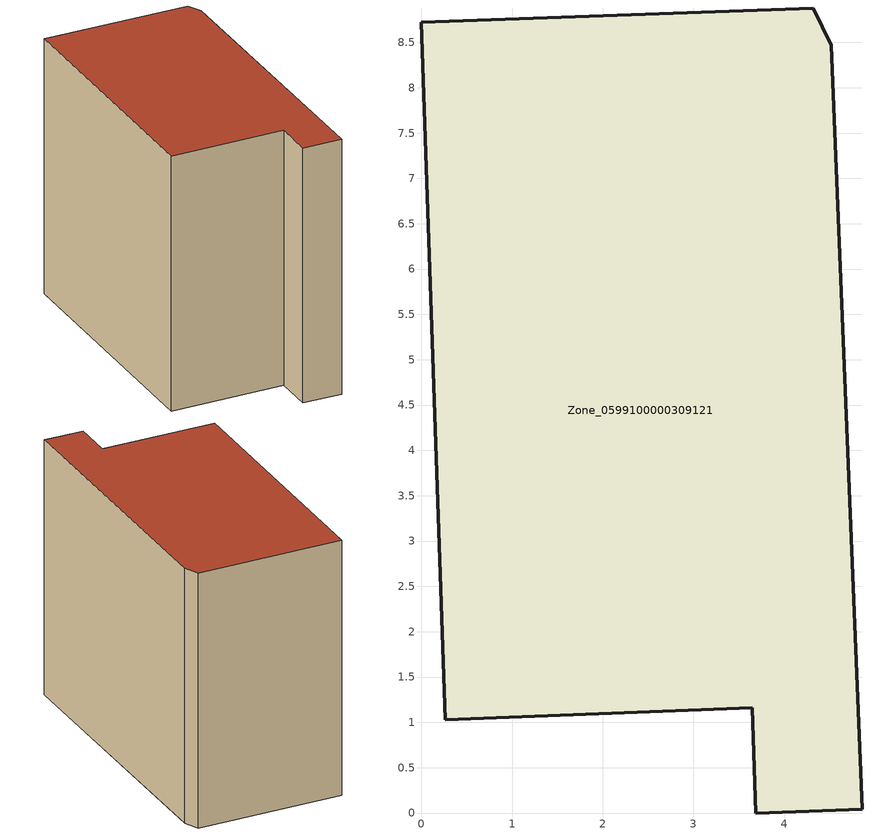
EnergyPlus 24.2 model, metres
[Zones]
Zone_0599100000309121
 floor ground (C_G): 4.52,8.47 4.86,0.04 3.69,0 3.65,1.16 0.26,1.03 0,8.72 4.32,8.88 z0
 wall outside (C_F): 4.32,8.88 0,8.72 0.26,1.03 3.65,1.16 3.69,0 4.86,0.04 4.52,8.47 4.32,8.88 z0:7.72
 roof outside (C_R): 4.52,8.47 4.32,8.88 0,8.72 0.26,1.03 3.65,1.16 3.69,0 4.86,0.04 z7.72
[BUILDING]
Pand.0599100000309121: North Axis=0; Terrain=City; Loads Convergence Tolerance Value=0.04; Temperature Convergence Tolerance Value=0.4; Solar Distribution=FullExterior; Maximum Number of Warmup Days=25; Minimum Number of Warmup Days=1
[Site:Location]
Rotterdam.The.Hague.AP_ZH_NLD Design_Conditions: Latitude=51.96; Longitude=4.45; Time Zone=1; Elevation=-4.5
[SITE:GROUNDTEMPERATURE:BUILDINGSURFACE]
18, 18, 18, 18, 18, 18, 18, 18, 18, 18, 18, 18
[MATERIAL] Thermal Absorptance=0.9; Solar Absorptance=0.7; Visible Absorptance=0.7
Name | Roughness | Thickness | Conductivity | Density | Specific Heat
G.TI.1946 | MediumSmooth | 0.15 | 1 | 540 | 1210
F.TI.1946 | Rough | 0.3 | 0.857143 | 1920 | 840
R.TI.1946 | MediumRough | 0.2 | 0.1 | 1500 | 1000
[CONSTRUCTION]
C_G: G.TI.1946
C_F: F.TI.1946
C_R: R.TI.1946
[ZONE]
Zone_0599100000309121: Type=1; Multiplier=1; Ceiling Height=Autocalculate; Volume=Autocalculate; Floor Area=autocalculate; Part of Total Floor Area=Yes
[ZONEINFILTRATION:DESIGNFLOWRATE]
Infil_Zone_0599100000309121: Zone or ZoneList or Space or SpaceList=Zone_0599100000309121; Schedule=AlwaysOn; Design Flow Rate Calculation Method=Flow/Area; Flow Rate per Floor Area=0.003; Constant Term Coefficient=1; Temperature Term Coefficient=0; Velocity Term Coefficient=0; Velocity Squared Term Coefficient=0
[HVACTEMPLATE:ZONE:IDEALLOADSAIRSYSTEM]
Zone_0599100000309121: Maximum Heating Supply Air Temperature=50; Minimum Cooling Supply Air Temperature=13; Maximum Heating Supply Air Humidity Ratio=0.0156; Minimum Cooling Supply Air Humidity Ratio=0.0077; Heating Limit=NoLimit; Cooling Limit=NoLimit; Dehumidification Control Type=ConstantSensibleHeatRatio; Cooling Sensible Heat Ratio=0.7; Dehumidification Setpoint=60; Humidification Control Type=None; Humidification Setpoint=30; Outdoor Air Method=None; Outdoor Air Flow Rate per Person=0.00944; Outdoor Air Flow Rate per Zone Floor Area=0; Outdoor Air Flow Rate per Zone=0; Demand Controlled Ventilation Type=None; Outdoor Air Economizer Type=NoEconomizer; Heat Recovery Type=None; Sensible Heat Recovery Effectiveness=0.7; Latent Heat Recovery Effectiveness=0.65
[ZONECONTROL:THERMOSTAT]
ThermostatControl_Zone_0599100000309121: Zone or ZoneList=Zone_0599100000309121; Control Type Schedule=DualSetpointControlType; Control 1=Thermostat_Zone_0599100000309121; Temperature Difference Between Cutout And Setpoint=0
[THERMOSTATSETPOINT:DUALSETPOINT]
Thermostat_Zone_0599100000309121: Heating Setpoint Temperature Schedule=HeatingSetpoint_Zone_0599100000309121; Cooling Setpoint Temperature Schedule=CoolingSetpoint_Zone_0599100000309121
[SCHEDULE:COMPACT]
HeatingSetpoint_Zone_0599100000309121: Through: 12/31, For: AllDays, Until: 24:00, 21
CoolingSetpoint_Zone_0599100000309121: Through: 12/31, For: AllDays, Until: 24:00, 24
DualSetpointControlType: Through: 12/31, For: AllDays, Until: 24:00, 4
AlwaysOn: Through: 12/31, For: AllDays, Until: 24:00, 1
